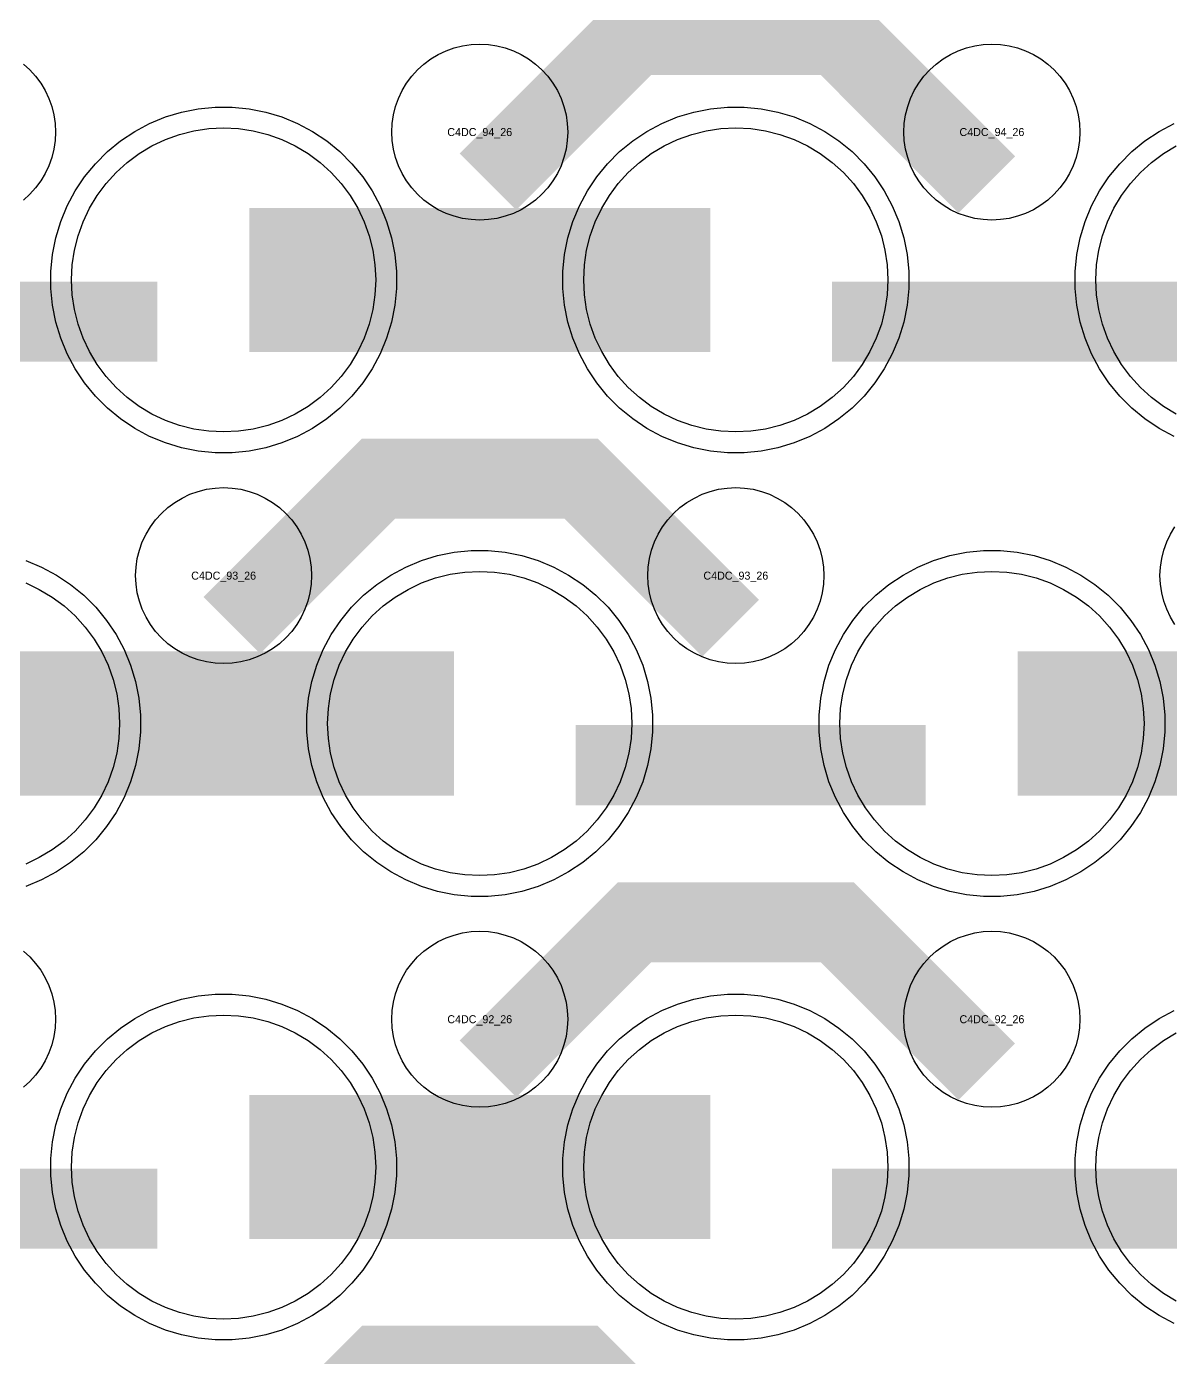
# Model space of a CAD drawing. Extents: x -11880 to 11880, y -14992 to 14992.
# Drawn here: x -3741.5 to -3384.2, y -2151.1 to -1735.4 of the extents above; entities that cross this region are included whole.
import ezdxf
from ezdxf.enums import TextEntityAlignment as Align

# ---------------------------------------------------------------- set-up
doc = ezdxf.new("R2010")
doc.units = 0
doc.header["$MEASUREMENT"] = 0
for name, color, linetype in [('GDS_775_DT_237', 138, 'CONTINUOUS'), ('RDL1_FS', 34, 'CONTINUOUS'), ('RDL_BS', 160, 'CONTINUOUS')]:
    doc.layers.add(name, color=color, linetype=linetype)

msp = doc.modelspace()

# ---------------------------------------------------------------- linework, layer by layer
at = {"layer": 'RDL1_FS', "color": 11, "true_color": 0xf27172}
for points in [[(-3680, -1862.049), (-3684.657, -1861.82), (-3689.268, -1861.136), (-3693.791, -1860.004), (-3698.181, -1858.432), (-3702.395, -1856.44), (-3706.395, -1854.042), (-3710.14, -1851.264), (-3713.594, -1848.134), (-3716.724, -1844.68), (-3719.502, -1840.935), (-3721.9, -1836.935), (-3723.892, -1832.721), (-3725.464, -1828.331), (-3726.596, -1823.808), (-3727.28, -1819.197), (-3727.509, -1814.54), (-3727.28, -1809.883), (-3726.596, -1805.272), (-3725.464, -1800.749), (-3723.892, -1796.359), (-3721.9, -1792.145), (-3719.502, -1788.145), (-3716.724, -1784.4), (-3713.594, -1780.946), (-3710.14, -1777.816), (-3706.395, -1775.038), (-3702.395, -1772.64), (-3698.181, -1770.648), (-3693.791, -1769.076), (-3689.268, -1767.944), (-3684.657, -1767.26), (-3680, -1767.031), (-3675.343, -1767.26), (-3670.732, -1767.944), (-3666.209, -1769.076), (-3661.819, -1770.648), (-3657.605, -1772.64), (-3653.605, -1775.038), (-3649.86, -1777.816), (-3646.406, -1780.946), (-3643.276, -1784.4), (-3640.498, -1788.145), (-3638.1, -1792.145), (-3636.108, -1796.359), (-3634.536, -1800.749), (-3633.404, -1805.272), (-3632.72, -1809.883), (-3632.491, -1814.54), (-3632.72, -1819.197), (-3633.404, -1823.808), (-3634.536, -1828.331), (-3636.108, -1832.721), (-3638.1, -1836.935), (-3640.498, -1840.935), (-3643.276, -1844.68), (-3646.406, -1848.134), (-3649.86, -1851.264), (-3653.605, -1854.042), (-3657.605, -1856.44), (-3661.819, -1858.432), (-3666.209, -1860.004), (-3670.732, -1861.136), (-3675.343, -1861.82)], [(-3520, -1862.049), (-3524.657, -1861.82), (-3529.268, -1861.136), (-3533.791, -1860.004), (-3538.181, -1858.432), (-3542.395, -1856.44), (-3546.395, -1854.042), (-3550.14, -1851.264), (-3553.594, -1848.134), (-3556.724, -1844.68), (-3559.502, -1840.935), (-3561.9, -1836.935), (-3563.892, -1832.721), (-3565.464, -1828.331), (-3566.596, -1823.808), (-3567.28, -1819.197), (-3567.509, -1814.54), (-3567.28, -1809.883), (-3566.596, -1805.272), (-3565.464, -1800.749), (-3563.892, -1796.359), (-3561.9, -1792.145), (-3559.502, -1788.145), (-3556.724, -1784.4), (-3553.594, -1780.946), (-3550.14, -1777.816), (-3546.395, -1775.038), (-3542.395, -1772.64), (-3538.181, -1770.648), (-3533.791, -1769.076), (-3529.268, -1767.944), (-3524.657, -1767.26), (-3520, -1767.031), (-3515.343, -1767.26), (-3510.732, -1767.944), (-3506.209, -1769.076), (-3501.819, -1770.648), (-3497.605, -1772.64), (-3493.605, -1775.038), (-3489.86, -1777.816), (-3486.406, -1780.946), (-3483.276, -1784.4), (-3480.498, -1788.145), (-3478.1, -1792.145), (-3476.108, -1796.359), (-3474.536, -1800.749), (-3473.404, -1805.272), (-3472.72, -1809.883), (-3472.491, -1814.54), (-3472.72, -1819.197), (-3473.404, -1823.808), (-3474.536, -1828.331), (-3476.108, -1832.721), (-3478.1, -1836.935), (-3480.498, -1840.935), (-3483.276, -1844.68), (-3486.406, -1848.134), (-3489.86, -1851.264), (-3493.605, -1854.042), (-3497.605, -1856.44), (-3501.819, -1858.432), (-3506.209, -1860.004), (-3510.732, -1861.136), (-3515.343, -1861.82)]]:
    msp.add_lwpolyline(points, close=True, dxfattribs=at)
msp.add_lwpolyline([(-3382.395, -1856.44), (-3386.395, -1854.042), (-3390.14, -1851.264), (-3393.594, -1848.134), (-3396.724, -1844.68), (-3399.502, -1840.935), (-3401.9, -1836.935), (-3403.892, -1832.721), (-3405.464, -1828.331), (-3406.596, -1823.808), (-3407.28, -1819.197), (-3407.509, -1814.54), (-3407.28, -1809.883), (-3406.596, -1805.272), (-3405.464, -1800.749), (-3403.892, -1796.359), (-3401.9, -1792.145), (-3399.502, -1788.145), (-3396.724, -1784.4), (-3393.594, -1780.946), (-3390.14, -1777.816), (-3386.395, -1775.038), (-3382.395, -1772.64)], dxfattribs=at)
for points in [[(-3671.998, -1814.54, 45, 45, 0), (-3599.998, -1814.54, 45, 45, 0)], [(-3599.998, -1814.54, 45, 45, 0), (-3527.998, -1814.54, 45, 45, 0)]]:
    msp.add_lwpolyline(points, format="xyseb", dxfattribs=at)
at = {"layer": 'RDL1_FS'}
for points in [[(-3600, -2000.614), (-3604.657, -2000.385), (-3609.268, -1999.701), (-3613.791, -1998.569), (-3618.181, -1996.997), (-3622.395, -1995.005), (-3626.395, -1992.607), (-3630.14, -1989.829), (-3633.594, -1986.699), (-3636.724, -1983.245), (-3639.502, -1979.5), (-3641.9, -1975.5), (-3643.892, -1971.286), (-3645.464, -1966.896), (-3646.596, -1962.373), (-3647.28, -1957.762), (-3647.509, -1953.105), (-3647.28, -1948.448), (-3646.596, -1943.837), (-3645.464, -1939.314), (-3643.892, -1934.924), (-3641.9, -1930.71), (-3639.502, -1926.71), (-3636.724, -1922.965), (-3633.594, -1919.511), (-3630.14, -1916.381), (-3626.395, -1913.603), (-3622.395, -1911.205), (-3618.181, -1909.213), (-3613.791, -1907.641), (-3609.268, -1906.509), (-3604.657, -1905.825), (-3600, -1905.596), (-3595.343, -1905.825), (-3590.732, -1906.509), (-3586.209, -1907.641), (-3581.819, -1909.213), (-3577.605, -1911.205), (-3573.605, -1913.603), (-3569.86, -1916.381), (-3566.406, -1919.511), (-3563.276, -1922.965), (-3560.498, -1926.71), (-3558.1, -1930.71), (-3556.108, -1934.924), (-3554.536, -1939.314), (-3553.404, -1943.837), (-3552.72, -1948.448), (-3552.491, -1953.105), (-3552.72, -1957.762), (-3553.404, -1962.373), (-3554.536, -1966.896), (-3556.108, -1971.286), (-3558.1, -1975.5), (-3560.498, -1979.5), (-3563.276, -1983.245), (-3566.406, -1986.699), (-3569.86, -1989.829), (-3573.605, -1992.607), (-3577.605, -1995.005), (-3581.819, -1996.997), (-3586.209, -1998.569), (-3590.732, -1999.701), (-3595.343, -2000.385)], [(-3440, -2000.614), (-3444.657, -2000.385), (-3449.268, -1999.701), (-3453.791, -1998.569), (-3458.181, -1996.997), (-3462.395, -1995.005), (-3466.395, -1992.607), (-3470.14, -1989.829), (-3473.594, -1986.699), (-3476.724, -1983.245), (-3479.502, -1979.5), (-3481.9, -1975.5), (-3483.892, -1971.286), (-3485.464, -1966.896), (-3486.596, -1962.373), (-3487.28, -1957.762), (-3487.509, -1953.105), (-3487.28, -1948.448), (-3486.596, -1943.837), (-3485.464, -1939.314), (-3483.892, -1934.924), (-3481.9, -1930.71), (-3479.502, -1926.71), (-3476.724, -1922.965), (-3473.594, -1919.511), (-3470.14, -1916.381), (-3466.395, -1913.603), (-3462.395, -1911.205), (-3458.181, -1909.213), (-3453.791, -1907.641), (-3449.268, -1906.509), (-3444.657, -1905.825), (-3440, -1905.596), (-3435.343, -1905.825), (-3430.732, -1906.509), (-3426.209, -1907.641), (-3421.819, -1909.213), (-3417.605, -1911.205), (-3413.605, -1913.603), (-3409.86, -1916.381), (-3406.406, -1919.511), (-3403.276, -1922.965), (-3400.498, -1926.71), (-3398.1, -1930.71), (-3396.108, -1934.924), (-3394.536, -1939.314), (-3393.404, -1943.837), (-3392.72, -1948.448), (-3392.491, -1953.105), (-3392.72, -1957.762), (-3393.404, -1962.373), (-3394.536, -1966.896), (-3396.108, -1971.286), (-3398.1, -1975.5), (-3400.498, -1979.5), (-3403.276, -1983.245), (-3406.406, -1986.699), (-3409.86, -1989.829), (-3413.605, -1992.607), (-3417.605, -1995.005), (-3421.819, -1996.997), (-3426.209, -1998.569), (-3430.732, -1999.701), (-3435.343, -2000.385)], [(-3680, -2139.179), (-3684.657, -2138.95), (-3689.268, -2138.266), (-3693.791, -2137.134), (-3698.181, -2135.562), (-3702.395, -2133.57), (-3706.395, -2131.172), (-3710.14, -2128.394), (-3713.594, -2125.264), (-3716.724, -2121.81), (-3719.502, -2118.065), (-3721.9, -2114.065), (-3723.892, -2109.851), (-3725.464, -2105.461), (-3726.596, -2100.938), (-3727.28, -2096.327), (-3727.509, -2091.67), (-3727.28, -2087.013), (-3726.596, -2082.402), (-3725.464, -2077.879), (-3723.892, -2073.489), (-3721.9, -2069.275), (-3719.502, -2065.275), (-3716.724, -2061.53), (-3713.594, -2058.076), (-3710.14, -2054.946), (-3706.395, -2052.168), (-3702.395, -2049.77), (-3698.181, -2047.778), (-3693.791, -2046.206), (-3689.268, -2045.074), (-3684.657, -2044.39), (-3680, -2044.161), (-3675.343, -2044.39), (-3670.732, -2045.074), (-3666.209, -2046.206), (-3661.819, -2047.778), (-3657.605, -2049.77), (-3653.605, -2052.168), (-3649.86, -2054.946), (-3646.406, -2058.076), (-3643.276, -2061.53), (-3640.498, -2065.275), (-3638.1, -2069.275), (-3636.108, -2073.489), (-3634.536, -2077.879), (-3633.404, -2082.402), (-3632.72, -2087.013), (-3632.491, -2091.67), (-3632.72, -2096.327), (-3633.404, -2100.938), (-3634.536, -2105.461), (-3636.108, -2109.851), (-3638.1, -2114.065), (-3640.498, -2118.065), (-3643.276, -2121.81), (-3646.406, -2125.264), (-3649.86, -2128.394), (-3653.605, -2131.172), (-3657.605, -2133.57), (-3661.819, -2135.562), (-3666.209, -2137.134), (-3670.732, -2138.266), (-3675.343, -2138.95)], [(-3520, -2139.179), (-3524.657, -2138.95), (-3529.268, -2138.266), (-3533.791, -2137.134), (-3538.181, -2135.562), (-3542.395, -2133.57), (-3546.395, -2131.172), (-3550.14, -2128.394), (-3553.594, -2125.264), (-3556.724, -2121.81), (-3559.502, -2118.065), (-3561.9, -2114.065), (-3563.892, -2109.851), (-3565.464, -2105.461), (-3566.596, -2100.938), (-3567.28, -2096.327), (-3567.509, -2091.67), (-3567.28, -2087.013), (-3566.596, -2082.402), (-3565.464, -2077.879), (-3563.892, -2073.489), (-3561.9, -2069.275), (-3559.502, -2065.275), (-3556.724, -2061.53), (-3553.594, -2058.076), (-3550.14, -2054.946), (-3546.395, -2052.168), (-3542.395, -2049.77), (-3538.181, -2047.778), (-3533.791, -2046.206), (-3529.268, -2045.074), (-3524.657, -2044.39), (-3520, -2044.161), (-3515.343, -2044.39), (-3510.732, -2045.074), (-3506.209, -2046.206), (-3501.819, -2047.778), (-3497.605, -2049.77), (-3493.605, -2052.168), (-3489.86, -2054.946), (-3486.406, -2058.076), (-3483.276, -2061.53), (-3480.498, -2065.275), (-3478.1, -2069.275), (-3476.108, -2073.489), (-3474.536, -2077.879), (-3473.404, -2082.402), (-3472.72, -2087.013), (-3472.491, -2091.67), (-3472.72, -2096.327), (-3473.404, -2100.938), (-3474.536, -2105.461), (-3476.108, -2109.851), (-3478.1, -2114.065), (-3480.498, -2118.065), (-3483.276, -2121.81), (-3486.406, -2125.264), (-3489.86, -2128.394), (-3493.605, -2131.172), (-3497.605, -2133.57), (-3501.819, -2135.562), (-3506.209, -2137.134), (-3510.732, -2138.266), (-3515.343, -2138.95)]]:
    msp.add_lwpolyline(points, close=True, dxfattribs=at)
for points in [[(-3741.819, -1909.213), (-3737.605, -1911.205), (-3733.605, -1913.603), (-3729.86, -1916.381), (-3726.406, -1919.511), (-3723.276, -1922.965), (-3720.498, -1926.71), (-3718.1, -1930.71), (-3716.108, -1934.924), (-3714.536, -1939.314), (-3713.404, -1943.837), (-3712.72, -1948.448), (-3712.491, -1953.105), (-3712.72, -1957.762), (-3713.404, -1962.373), (-3714.536, -1966.896), (-3716.108, -1971.286), (-3718.1, -1975.5), (-3720.498, -1979.5), (-3723.276, -1983.245), (-3726.406, -1986.699), (-3729.86, -1989.829), (-3733.605, -1992.607), (-3737.605, -1995.005), (-3741.819, -1996.997)], [(-3382.395, -2133.57), (-3386.395, -2131.172), (-3390.14, -2128.394), (-3393.594, -2125.264), (-3396.724, -2121.81), (-3399.502, -2118.065), (-3401.9, -2114.065), (-3403.892, -2109.851), (-3405.464, -2105.461), (-3406.596, -2100.938), (-3407.28, -2096.327), (-3407.509, -2091.67), (-3407.28, -2087.013), (-3406.596, -2082.402), (-3405.464, -2077.879), (-3403.892, -2073.489), (-3401.9, -2069.275), (-3399.502, -2065.275), (-3396.724, -2061.53), (-3393.594, -2058.076), (-3390.14, -2054.946), (-3386.395, -2052.168), (-3382.395, -2049.77)]]:
    msp.add_lwpolyline(points, dxfattribs=at)
for points in [[(-3751.998, -1953.105, 45, 45, 0), (-3679.998, -1953.105, 45, 45, 0)], [(-3679.998, -1953.105, 45, 45, 0), (-3607.998, -1953.105, 45, 45, 0)], [(-3431.998, -1953.105, 45, 45, 0), (-3359.998, -1953.105, 45, 45, 0)], [(-3671.998, -2091.67, 45, 45, 0), (-3599.998, -2091.67, 45, 45, 0)], [(-3599.998, -2091.67, 45, 45, 0), (-3527.998, -2091.67, 45, 45, 0)]]:
    msp.add_lwpolyline(points, format="xyseb", dxfattribs=at)
at = {"layer": 'RDL_BS'}
for points in [[(-3597.438, -1783.854, 25, 25, 0), (-3551.623, -1738.039, 25, 25, 0), (-3518.07, -1738.039, 25, 25, 0)], [(-3441.599, -1784.753, 25, 25, 0), (-3488.313, -1738.039, 25, 25, 0), (-3518.071, -1738.039, 25, 25, 0)], [(-3677.438, -1922.419, 25, 25, 0), (-3631.623, -1876.604, 25, 25, 0), (-3598.07, -1876.604, 25, 25, 0)], [(-3521.599, -1923.318, 25, 25, 0), (-3568.313, -1876.604, 25, 25, 0), (-3598.071, -1876.604, 25, 25, 0)], [(-3569.984, -1966.118, 25, 25, 0), (-3460.719, -1966.118, 25, 25, 0)], [(-3597.438, -2060.984, 25, 25, 0), (-3551.623, -2015.169, 25, 25, 0), (-3518.07, -2015.169, 25, 25, 0)], [(-3441.599, -2061.883, 25, 25, 0), (-3488.313, -2015.169, 25, 25, 0), (-3518.071, -2015.169, 25, 25, 0)], [(-3809.984, -2104.683, 25, 25, 0), (-3700.719, -2104.683, 25, 25, 0)], [(-3489.984, -2104.683, 25, 25, 0), (-3380.719, -2104.683, 25, 25, 0)], [(-3677.438, -2199.549, 25, 25, 0), (-3631.623, -2153.734, 25, 25, 0), (-3598.07, -2153.734, 25, 25, 0)], [(-3521.599, -2200.448, 25, 25, 0), (-3568.313, -2153.734, 25, 25, 0), (-3598.071, -2153.734, 25, 25, 0)]]:
    msp.add_lwpolyline(points, format="xyseb", dxfattribs=at)
for points in [[(-3600, -1795.846), (-3602.693, -1795.714), (-3605.365, -1795.318), (-3607.984, -1794.661), (-3610.519, -1793.754), (-3612.956, -1792.602), (-3615.28, -1791.209), (-3617.443, -1789.606), (-3619.442, -1787.794), (-3621.254, -1785.795), (-3622.857, -1783.632), (-3624.25, -1781.308), (-3625.402, -1778.871), (-3626.309, -1776.336), (-3626.966, -1773.717), (-3627.362, -1771.045), (-3627.494, -1768.352), (-3627.362, -1765.659), (-3626.966, -1762.987), (-3626.309, -1760.368), (-3625.402, -1757.833), (-3624.25, -1755.396), (-3622.857, -1753.072), (-3621.254, -1750.909), (-3619.442, -1748.91), (-3617.443, -1747.098), (-3615.28, -1745.495), (-3612.956, -1744.102), (-3610.519, -1742.95), (-3607.984, -1742.043), (-3605.365, -1741.386), (-3602.693, -1740.99), (-3600, -1740.858), (-3597.307, -1740.99), (-3594.635, -1741.386), (-3592.016, -1742.043), (-3589.481, -1742.95), (-3587.044, -1744.102), (-3584.72, -1745.495), (-3582.557, -1747.098), (-3580.558, -1748.91), (-3578.746, -1750.909), (-3577.143, -1753.072), (-3575.75, -1755.396), (-3574.598, -1757.833), (-3573.691, -1760.368), (-3573.034, -1762.987), (-3572.638, -1765.659), (-3572.506, -1768.352), (-3572.638, -1771.045), (-3573.034, -1773.717), (-3573.691, -1776.336), (-3574.598, -1778.871), (-3575.75, -1781.308), (-3577.143, -1783.632), (-3578.746, -1785.795), (-3580.558, -1787.794), (-3582.557, -1789.606), (-3584.72, -1791.209), (-3587.044, -1792.602), (-3589.481, -1793.754), (-3592.016, -1794.661), (-3594.635, -1795.318), (-3597.307, -1795.714)], [(-3440, -1795.846), (-3442.693, -1795.714), (-3445.365, -1795.318), (-3447.984, -1794.661), (-3450.519, -1793.754), (-3452.956, -1792.602), (-3455.28, -1791.209), (-3457.443, -1789.606), (-3459.442, -1787.794), (-3461.254, -1785.795), (-3462.857, -1783.632), (-3464.25, -1781.308), (-3465.402, -1778.871), (-3466.309, -1776.336), (-3466.966, -1773.717), (-3467.362, -1771.045), (-3467.494, -1768.352), (-3467.362, -1765.659), (-3466.966, -1762.987), (-3466.309, -1760.368), (-3465.402, -1757.833), (-3464.25, -1755.396), (-3462.857, -1753.072), (-3461.254, -1750.909), (-3459.442, -1748.91), (-3457.443, -1747.098), (-3455.28, -1745.495), (-3452.956, -1744.102), (-3450.519, -1742.95), (-3447.984, -1742.043), (-3445.365, -1741.386), (-3442.693, -1740.99), (-3440, -1740.858), (-3437.307, -1740.99), (-3434.635, -1741.386), (-3432.016, -1742.043), (-3429.481, -1742.95), (-3427.044, -1744.102), (-3424.72, -1745.495), (-3422.557, -1747.098), (-3420.558, -1748.91), (-3418.746, -1750.909), (-3417.143, -1753.072), (-3415.75, -1755.396), (-3414.598, -1757.833), (-3413.691, -1760.368), (-3413.034, -1762.987), (-3412.638, -1765.659), (-3412.506, -1768.352), (-3412.638, -1771.045), (-3413.034, -1773.717), (-3413.691, -1776.336), (-3414.598, -1778.871), (-3415.75, -1781.308), (-3417.143, -1783.632), (-3418.746, -1785.795), (-3420.558, -1787.794), (-3422.557, -1789.606), (-3424.72, -1791.209), (-3427.044, -1792.602), (-3429.481, -1793.754), (-3432.016, -1794.661), (-3434.635, -1795.318), (-3437.307, -1795.714)], [(-3680, -1934.411), (-3682.693, -1934.279), (-3685.365, -1933.883), (-3687.984, -1933.226), (-3690.519, -1932.319), (-3692.956, -1931.167), (-3695.28, -1929.774), (-3697.443, -1928.171), (-3699.442, -1926.359), (-3701.254, -1924.36), (-3702.857, -1922.197), (-3704.25, -1919.873), (-3705.402, -1917.436), (-3706.309, -1914.901), (-3706.966, -1912.282), (-3707.362, -1909.61), (-3707.494, -1906.917), (-3707.362, -1904.224), (-3706.966, -1901.552), (-3706.309, -1898.933), (-3705.402, -1896.398), (-3704.25, -1893.961), (-3702.857, -1891.637), (-3701.254, -1889.474), (-3699.442, -1887.475), (-3697.443, -1885.663), (-3695.28, -1884.06), (-3692.956, -1882.667), (-3690.519, -1881.515), (-3687.984, -1880.608), (-3685.365, -1879.951), (-3682.693, -1879.555), (-3680, -1879.423), (-3677.307, -1879.555), (-3674.635, -1879.951), (-3672.016, -1880.608), (-3669.481, -1881.515), (-3667.044, -1882.667), (-3664.72, -1884.06), (-3662.557, -1885.663), (-3660.558, -1887.475), (-3658.746, -1889.474), (-3657.143, -1891.637), (-3655.75, -1893.961), (-3654.598, -1896.398), (-3653.691, -1898.933), (-3653.034, -1901.552), (-3652.638, -1904.224), (-3652.506, -1906.917), (-3652.638, -1909.61), (-3653.034, -1912.282), (-3653.691, -1914.901), (-3654.598, -1917.436), (-3655.75, -1919.873), (-3657.143, -1922.197), (-3658.746, -1924.36), (-3660.558, -1926.359), (-3662.557, -1928.171), (-3664.72, -1929.774), (-3667.044, -1931.167), (-3669.481, -1932.319), (-3672.016, -1933.226), (-3674.635, -1933.883), (-3677.307, -1934.279)], [(-3520, -1934.411), (-3522.693, -1934.279), (-3525.365, -1933.883), (-3527.984, -1933.226), (-3530.519, -1932.319), (-3532.956, -1931.167), (-3535.28, -1929.774), (-3537.443, -1928.171), (-3539.442, -1926.359), (-3541.254, -1924.36), (-3542.857, -1922.197), (-3544.25, -1919.873), (-3545.402, -1917.436), (-3546.309, -1914.901), (-3546.966, -1912.282), (-3547.362, -1909.61), (-3547.494, -1906.917), (-3547.362, -1904.224), (-3546.966, -1901.552), (-3546.309, -1898.933), (-3545.402, -1896.398), (-3544.25, -1893.961), (-3542.857, -1891.637), (-3541.254, -1889.474), (-3539.442, -1887.475), (-3537.443, -1885.663), (-3535.28, -1884.06), (-3532.956, -1882.667), (-3530.519, -1881.515), (-3527.984, -1880.608), (-3525.365, -1879.951), (-3522.693, -1879.555), (-3520, -1879.423), (-3517.307, -1879.555), (-3514.635, -1879.951), (-3512.016, -1880.608), (-3509.481, -1881.515), (-3507.044, -1882.667), (-3504.72, -1884.06), (-3502.557, -1885.663), (-3500.558, -1887.475), (-3498.746, -1889.474), (-3497.143, -1891.637), (-3495.75, -1893.961), (-3494.598, -1896.398), (-3493.691, -1898.933), (-3493.034, -1901.552), (-3492.638, -1904.224), (-3492.506, -1906.917), (-3492.638, -1909.61), (-3493.034, -1912.282), (-3493.691, -1914.901), (-3494.598, -1917.436), (-3495.75, -1919.873), (-3497.143, -1922.197), (-3498.746, -1924.36), (-3500.558, -1926.359), (-3502.557, -1928.171), (-3504.72, -1929.774), (-3507.044, -1931.167), (-3509.481, -1932.319), (-3512.016, -1933.226), (-3514.635, -1933.883), (-3517.307, -1934.279)], [(-3602.644, -2007.105), (-3607.938, -2006.588), (-3613.165, -2005.542), (-3618.205, -2004.011), (-3623.115, -2001.98), (-3627.777, -1999.488), (-3632.191, -1996.541), (-3636.292, -1993.179), (-3640.074, -1989.397), (-3643.436, -1985.296), (-3646.383, -1980.882), (-3648.875, -1976.22), (-3650.906, -1971.31), (-3652.437, -1966.27), (-3653.483, -1961.043), (-3654, -1955.749), (-3654, -1950.461), (-3653.483, -1945.167), (-3652.437, -1939.94), (-3650.906, -1934.9), (-3648.875, -1929.99), (-3646.383, -1925.328), (-3643.436, -1920.914), (-3640.074, -1916.813), (-3636.292, -1913.031), (-3632.191, -1909.669), (-3627.777, -1906.722), (-3623.115, -1904.23), (-3618.205, -1902.199), (-3613.165, -1900.668), (-3607.938, -1899.622), (-3602.644, -1899.105), (-3597.356, -1899.105), (-3592.062, -1899.622), (-3586.835, -1900.668), (-3581.795, -1902.199), (-3576.885, -1904.23), (-3572.223, -1906.722), (-3567.809, -1909.669), (-3563.708, -1913.031), (-3559.926, -1916.813), (-3556.564, -1920.914), (-3553.617, -1925.328), (-3551.125, -1929.99), (-3549.094, -1934.9), (-3547.563, -1939.94), (-3546.517, -1945.167), (-3546, -1950.461), (-3546, -1955.749), (-3546.517, -1961.043), (-3547.563, -1966.27), (-3549.094, -1971.31), (-3551.125, -1976.22), (-3553.617, -1980.882), (-3556.564, -1985.296), (-3559.926, -1989.397), (-3563.708, -1993.179), (-3567.809, -1996.541), (-3572.223, -1999.488), (-3576.885, -2001.98), (-3581.795, -2004.011), (-3586.835, -2005.542), (-3592.062, -2006.588), (-3597.356, -2007.105)], [(-3442.644, -2007.105), (-3447.938, -2006.588), (-3453.165, -2005.542), (-3458.205, -2004.011), (-3463.115, -2001.98), (-3467.777, -1999.488), (-3472.191, -1996.541), (-3476.292, -1993.179), (-3480.074, -1989.397), (-3483.436, -1985.296), (-3486.383, -1980.882), (-3488.875, -1976.22), (-3490.906, -1971.31), (-3492.437, -1966.27), (-3493.483, -1961.043), (-3494, -1955.749), (-3494, -1950.461), (-3493.483, -1945.167), (-3492.437, -1939.94), (-3490.906, -1934.9), (-3488.875, -1929.99), (-3486.383, -1925.328), (-3483.436, -1920.914), (-3480.074, -1916.813), (-3476.292, -1913.031), (-3472.191, -1909.669), (-3467.777, -1906.722), (-3463.115, -1904.23), (-3458.205, -1902.199), (-3453.165, -1900.668), (-3447.938, -1899.622), (-3442.644, -1899.105), (-3437.356, -1899.105), (-3432.062, -1899.622), (-3426.835, -1900.668), (-3421.795, -1902.199), (-3416.885, -1904.23), (-3412.223, -1906.722), (-3407.809, -1909.669), (-3403.708, -1913.031), (-3399.926, -1916.813), (-3396.564, -1920.914), (-3393.617, -1925.328), (-3391.125, -1929.99), (-3389.094, -1934.9), (-3387.563, -1939.94), (-3386.517, -1945.167), (-3386, -1950.461), (-3386, -1955.749), (-3386.517, -1961.043), (-3387.563, -1966.27), (-3389.094, -1971.31), (-3391.125, -1976.22), (-3393.617, -1980.882), (-3396.564, -1985.296), (-3399.926, -1989.397), (-3403.708, -1993.179), (-3407.809, -1996.541), (-3412.223, -1999.488), (-3416.885, -2001.98), (-3421.795, -2004.011), (-3426.835, -2005.542), (-3432.062, -2006.588), (-3437.356, -2007.105)], [(-3600, -2072.976), (-3602.693, -2072.844), (-3605.365, -2072.448), (-3607.984, -2071.791), (-3610.519, -2070.884), (-3612.956, -2069.732), (-3615.28, -2068.339), (-3617.443, -2066.736), (-3619.442, -2064.924), (-3621.254, -2062.925), (-3622.857, -2060.762), (-3624.25, -2058.438), (-3625.402, -2056.001), (-3626.309, -2053.466), (-3626.966, -2050.847), (-3627.362, -2048.175), (-3627.494, -2045.482), (-3627.362, -2042.789), (-3626.966, -2040.117), (-3626.309, -2037.498), (-3625.402, -2034.963), (-3624.25, -2032.526), (-3622.857, -2030.202), (-3621.254, -2028.039), (-3619.442, -2026.04), (-3617.443, -2024.228), (-3615.28, -2022.625), (-3612.956, -2021.232), (-3610.519, -2020.08), (-3607.984, -2019.173), (-3605.365, -2018.516), (-3602.693, -2018.12), (-3600, -2017.988), (-3597.307, -2018.12), (-3594.635, -2018.516), (-3592.016, -2019.173), (-3589.481, -2020.08), (-3587.044, -2021.232), (-3584.72, -2022.625), (-3582.557, -2024.228), (-3580.558, -2026.04), (-3578.746, -2028.039), (-3577.143, -2030.202), (-3575.75, -2032.526), (-3574.598, -2034.963), (-3573.691, -2037.498), (-3573.034, -2040.117), (-3572.638, -2042.789), (-3572.506, -2045.482), (-3572.638, -2048.175), (-3573.034, -2050.847), (-3573.691, -2053.466), (-3574.598, -2056.001), (-3575.75, -2058.438), (-3577.143, -2060.762), (-3578.746, -2062.925), (-3580.558, -2064.924), (-3582.557, -2066.736), (-3584.72, -2068.339), (-3587.044, -2069.732), (-3589.481, -2070.884), (-3592.016, -2071.791), (-3594.635, -2072.448), (-3597.307, -2072.844)], [(-3440, -2072.976), (-3442.693, -2072.844), (-3445.365, -2072.448), (-3447.984, -2071.791), (-3450.519, -2070.884), (-3452.956, -2069.732), (-3455.28, -2068.339), (-3457.443, -2066.736), (-3459.442, -2064.924), (-3461.254, -2062.925), (-3462.857, -2060.762), (-3464.25, -2058.438), (-3465.402, -2056.001), (-3466.309, -2053.466), (-3466.966, -2050.847), (-3467.362, -2048.175), (-3467.494, -2045.482), (-3467.362, -2042.789), (-3466.966, -2040.117), (-3466.309, -2037.498), (-3465.402, -2034.963), (-3464.25, -2032.526), (-3462.857, -2030.202), (-3461.254, -2028.039), (-3459.442, -2026.04), (-3457.443, -2024.228), (-3455.28, -2022.625), (-3452.956, -2021.232), (-3450.519, -2020.08), (-3447.984, -2019.173), (-3445.365, -2018.516), (-3442.693, -2018.12), (-3440, -2017.988), (-3437.307, -2018.12), (-3434.635, -2018.516), (-3432.016, -2019.173), (-3429.481, -2020.08), (-3427.044, -2021.232), (-3424.72, -2022.625), (-3422.557, -2024.228), (-3420.558, -2026.04), (-3418.746, -2028.039), (-3417.143, -2030.202), (-3415.75, -2032.526), (-3414.598, -2034.963), (-3413.691, -2037.498), (-3413.034, -2040.117), (-3412.638, -2042.789), (-3412.506, -2045.482), (-3412.638, -2048.175), (-3413.034, -2050.847), (-3413.691, -2053.466), (-3414.598, -2056.001), (-3415.75, -2058.438), (-3417.143, -2060.762), (-3418.746, -2062.925), (-3420.558, -2064.924), (-3422.557, -2066.736), (-3424.72, -2068.339), (-3427.044, -2069.732), (-3429.481, -2070.884), (-3432.016, -2071.791), (-3434.635, -2072.448), (-3437.307, -2072.844)], [(-3682.644, -2145.67), (-3687.938, -2145.153), (-3693.165, -2144.107), (-3698.205, -2142.576), (-3703.115, -2140.545), (-3707.777, -2138.053), (-3712.191, -2135.106), (-3716.292, -2131.744), (-3720.074, -2127.962), (-3723.436, -2123.861), (-3726.383, -2119.447), (-3728.875, -2114.785), (-3730.906, -2109.875), (-3732.437, -2104.835), (-3733.483, -2099.608), (-3734, -2094.314), (-3734, -2089.026), (-3733.483, -2083.732), (-3732.437, -2078.505), (-3730.906, -2073.465), (-3728.875, -2068.555), (-3726.383, -2063.893), (-3723.436, -2059.479), (-3720.074, -2055.378), (-3716.292, -2051.596), (-3712.191, -2048.234), (-3707.777, -2045.287), (-3703.115, -2042.795), (-3698.205, -2040.764), (-3693.165, -2039.233), (-3687.938, -2038.187), (-3682.644, -2037.67), (-3677.356, -2037.67), (-3672.062, -2038.187), (-3666.835, -2039.233), (-3661.795, -2040.764), (-3656.885, -2042.795), (-3652.223, -2045.287), (-3647.809, -2048.234), (-3643.708, -2051.596), (-3639.926, -2055.378), (-3636.564, -2059.479), (-3633.617, -2063.893), (-3631.125, -2068.555), (-3629.094, -2073.465), (-3627.563, -2078.505), (-3626.517, -2083.732), (-3626, -2089.026), (-3626, -2094.314), (-3626.517, -2099.608), (-3627.563, -2104.835), (-3629.094, -2109.875), (-3631.125, -2114.785), (-3633.617, -2119.447), (-3636.564, -2123.861), (-3639.926, -2127.962), (-3643.708, -2131.744), (-3647.809, -2135.106), (-3652.223, -2138.053), (-3656.885, -2140.545), (-3661.795, -2142.576), (-3666.835, -2144.107), (-3672.062, -2145.153), (-3677.356, -2145.67)], [(-3522.644, -2145.67), (-3527.938, -2145.153), (-3533.165, -2144.107), (-3538.205, -2142.576), (-3543.115, -2140.545), (-3547.777, -2138.053), (-3552.191, -2135.106), (-3556.292, -2131.744), (-3560.074, -2127.962), (-3563.436, -2123.861), (-3566.383, -2119.447), (-3568.875, -2114.785), (-3570.906, -2109.875), (-3572.437, -2104.835), (-3573.483, -2099.608), (-3574, -2094.314), (-3574, -2089.026), (-3573.483, -2083.732), (-3572.437, -2078.505), (-3570.906, -2073.465), (-3568.875, -2068.555), (-3566.383, -2063.893), (-3563.436, -2059.479), (-3560.074, -2055.378), (-3556.292, -2051.596), (-3552.191, -2048.234), (-3547.777, -2045.287), (-3543.115, -2042.795), (-3538.205, -2040.764), (-3533.165, -2039.233), (-3527.938, -2038.187), (-3522.644, -2037.67), (-3517.356, -2037.67), (-3512.062, -2038.187), (-3506.835, -2039.233), (-3501.795, -2040.764), (-3496.885, -2042.795), (-3492.223, -2045.287), (-3487.809, -2048.234), (-3483.708, -2051.596), (-3479.926, -2055.378), (-3476.564, -2059.479), (-3473.617, -2063.893), (-3471.125, -2068.555), (-3469.094, -2073.465), (-3467.563, -2078.505), (-3466.517, -2083.732), (-3466, -2089.026), (-3466, -2094.314), (-3466.517, -2099.608), (-3467.563, -2104.835), (-3469.094, -2109.875), (-3471.125, -2114.785), (-3473.617, -2119.447), (-3476.564, -2123.861), (-3479.926, -2127.962), (-3483.708, -2131.744), (-3487.809, -2135.106), (-3492.223, -2138.053), (-3496.885, -2140.545), (-3501.795, -2142.576), (-3506.835, -2144.107), (-3512.062, -2145.153), (-3517.356, -2145.67)]]:
    msp.add_lwpolyline(points, close=True, dxfattribs=at)
for points in [[(-3742.557, -1747.098), (-3740.558, -1748.91), (-3738.746, -1750.909), (-3737.143, -1753.072), (-3735.75, -1755.396), (-3734.598, -1757.833), (-3733.691, -1760.368), (-3733.034, -1762.987), (-3732.638, -1765.659), (-3732.506, -1768.352), (-3732.638, -1771.045), (-3733.034, -1773.717), (-3733.691, -1776.336), (-3734.598, -1778.871), (-3735.75, -1781.308), (-3737.143, -1783.632), (-3738.746, -1785.795), (-3740.558, -1787.794), (-3742.557, -1789.606)], [(-3382.857, -1922.197), (-3384.25, -1919.873), (-3385.402, -1917.436), (-3386.309, -1914.901), (-3386.966, -1912.282), (-3387.362, -1909.61), (-3387.494, -1906.917), (-3387.362, -1904.224), (-3386.966, -1901.552), (-3386.309, -1898.933), (-3385.402, -1896.398), (-3384.25, -1893.961), (-3382.857, -1891.637)], [(-3741.795, -1902.199), (-3736.885, -1904.23), (-3732.223, -1906.722), (-3727.809, -1909.669), (-3723.708, -1913.031), (-3719.926, -1916.813), (-3716.564, -1920.914), (-3713.617, -1925.328), (-3711.125, -1929.99), (-3709.094, -1934.9), (-3707.563, -1939.94), (-3706.517, -1945.167), (-3706, -1950.461), (-3706, -1955.749), (-3706.517, -1961.043), (-3707.563, -1966.27), (-3709.094, -1971.31), (-3711.125, -1976.22), (-3713.617, -1980.882), (-3716.564, -1985.296), (-3719.926, -1989.397), (-3723.708, -1993.179), (-3727.809, -1996.541), (-3732.223, -1999.488), (-3736.885, -2001.98), (-3741.795, -2004.011)], [(-3742.557, -2024.228), (-3740.558, -2026.04), (-3738.746, -2028.039), (-3737.143, -2030.202), (-3735.75, -2032.526), (-3734.598, -2034.963), (-3733.691, -2037.498), (-3733.034, -2040.117), (-3732.638, -2042.789), (-3732.506, -2045.482), (-3732.638, -2048.175), (-3733.034, -2050.847), (-3733.691, -2053.466), (-3734.598, -2056.001), (-3735.75, -2058.438), (-3737.143, -2060.762), (-3738.746, -2062.925), (-3740.558, -2064.924), (-3742.557, -2066.736)], [(-3383.115, -2140.545), (-3387.777, -2138.053), (-3392.191, -2135.106), (-3396.292, -2131.744), (-3400.074, -2127.962), (-3403.436, -2123.861), (-3406.383, -2119.447), (-3408.875, -2114.785), (-3410.906, -2109.875), (-3412.437, -2104.835), (-3413.483, -2099.608), (-3414, -2094.314), (-3414, -2089.026), (-3413.483, -2083.732), (-3412.437, -2078.505), (-3410.906, -2073.465), (-3408.875, -2068.555), (-3406.383, -2063.893), (-3403.436, -2059.479), (-3400.074, -2055.378), (-3396.292, -2051.596), (-3392.191, -2048.234), (-3387.777, -2045.287), (-3383.115, -2042.795)]]:
    msp.add_lwpolyline(points, dxfattribs=at)
at = {"layer": 'RDL_BS', "color": 11, "true_color": 0xf27172}
for points in [[(-3682.644, -1868.54), (-3687.938, -1868.023), (-3693.165, -1866.977), (-3698.205, -1865.446), (-3703.115, -1863.415), (-3707.777, -1860.923), (-3712.191, -1857.976), (-3716.292, -1854.614), (-3720.074, -1850.832), (-3723.436, -1846.731), (-3726.383, -1842.317), (-3728.875, -1837.655), (-3730.906, -1832.745), (-3732.437, -1827.705), (-3733.483, -1822.478), (-3734, -1817.184), (-3734, -1811.896), (-3733.483, -1806.602), (-3732.437, -1801.375), (-3730.906, -1796.335), (-3728.875, -1791.425), (-3726.383, -1786.763), (-3723.436, -1782.349), (-3720.074, -1778.248), (-3716.292, -1774.466), (-3712.191, -1771.104), (-3707.777, -1768.157), (-3703.115, -1765.665), (-3698.205, -1763.634), (-3693.165, -1762.103), (-3687.938, -1761.057), (-3682.644, -1760.54), (-3677.356, -1760.54), (-3672.062, -1761.057), (-3666.835, -1762.103), (-3661.795, -1763.634), (-3656.885, -1765.665), (-3652.223, -1768.157), (-3647.809, -1771.104), (-3643.708, -1774.466), (-3639.926, -1778.248), (-3636.564, -1782.349), (-3633.617, -1786.763), (-3631.125, -1791.425), (-3629.094, -1796.335), (-3627.563, -1801.375), (-3626.517, -1806.602), (-3626, -1811.896), (-3626, -1817.184), (-3626.517, -1822.478), (-3627.563, -1827.705), (-3629.094, -1832.745), (-3631.125, -1837.655), (-3633.617, -1842.317), (-3636.564, -1846.731), (-3639.926, -1850.832), (-3643.708, -1854.614), (-3647.809, -1857.976), (-3652.223, -1860.923), (-3656.885, -1863.415), (-3661.795, -1865.446), (-3666.835, -1866.977), (-3672.062, -1868.023), (-3677.356, -1868.54)], [(-3522.644, -1868.54), (-3527.938, -1868.023), (-3533.165, -1866.977), (-3538.205, -1865.446), (-3543.115, -1863.415), (-3547.777, -1860.923), (-3552.191, -1857.976), (-3556.292, -1854.614), (-3560.074, -1850.832), (-3563.436, -1846.731), (-3566.383, -1842.317), (-3568.875, -1837.655), (-3570.906, -1832.745), (-3572.437, -1827.705), (-3573.483, -1822.478), (-3574, -1817.184), (-3574, -1811.896), (-3573.483, -1806.602), (-3572.437, -1801.375), (-3570.906, -1796.335), (-3568.875, -1791.425), (-3566.383, -1786.763), (-3563.436, -1782.349), (-3560.074, -1778.248), (-3556.292, -1774.466), (-3552.191, -1771.104), (-3547.777, -1768.157), (-3543.115, -1765.665), (-3538.205, -1763.634), (-3533.165, -1762.103), (-3527.938, -1761.057), (-3522.644, -1760.54), (-3517.356, -1760.54), (-3512.062, -1761.057), (-3506.835, -1762.103), (-3501.795, -1763.634), (-3496.885, -1765.665), (-3492.223, -1768.157), (-3487.809, -1771.104), (-3483.708, -1774.466), (-3479.926, -1778.248), (-3476.564, -1782.349), (-3473.617, -1786.763), (-3471.125, -1791.425), (-3469.094, -1796.335), (-3467.563, -1801.375), (-3466.517, -1806.602), (-3466, -1811.896), (-3466, -1817.184), (-3466.517, -1822.478), (-3467.563, -1827.705), (-3469.094, -1832.745), (-3471.125, -1837.655), (-3473.617, -1842.317), (-3476.564, -1846.731), (-3479.926, -1850.832), (-3483.708, -1854.614), (-3487.809, -1857.976), (-3492.223, -1860.923), (-3496.885, -1863.415), (-3501.795, -1865.446), (-3506.835, -1866.977), (-3512.062, -1868.023), (-3517.356, -1868.54)]]:
    msp.add_lwpolyline(points, close=True, dxfattribs=at)
msp.add_lwpolyline([(-3383.115, -1863.415), (-3387.777, -1860.923), (-3392.191, -1857.976), (-3396.292, -1854.614), (-3400.074, -1850.832), (-3403.436, -1846.731), (-3406.383, -1842.317), (-3408.875, -1837.655), (-3410.906, -1832.745), (-3412.437, -1827.705), (-3413.483, -1822.478), (-3414, -1817.184), (-3414, -1811.896), (-3413.483, -1806.602), (-3412.437, -1801.375), (-3410.906, -1796.335), (-3408.875, -1791.425), (-3406.383, -1786.763), (-3403.436, -1782.349), (-3400.074, -1778.248), (-3396.292, -1774.466), (-3392.191, -1771.104), (-3387.777, -1768.157), (-3383.115, -1765.665)], dxfattribs=at)
for points in [[(-3809.984, -1827.553, 25, 25, 0), (-3700.719, -1827.553, 25, 25, 0)], [(-3489.984, -1827.553, 25, 25, 0), (-3380.719, -1827.553, 25, 25, 0)]]:
    msp.add_lwpolyline(points, format="xyseb", dxfattribs=at)

# ---------------------------------------------------------------- texts
at = {"layer": 'GDS_775_DT_237'}
for s, p in [('C4DC_94_26', (-3600, -1768.352)), ('C4DC_94_26', (-3600, -1768.352)), ('C4DC_94_26', (-3440, -1768.352)), ('C4DC_94_26', (-3440, -1768.352)), ('C4DC_93_26', (-3680, -1906.917)), ('C4DC_93_26', (-3680, -1906.917)), ('C4DC_93_26', (-3520, -1906.917)), ('C4DC_93_26', (-3520, -1906.917)), ('C4DC_92_26', (-3600, -2045.482)), ('C4DC_92_26', (-3600, -2045.482)), ('C4DC_92_26', (-3440, -2045.482)), ('C4DC_92_26', (-3440, -2045.482))]:
    msp.add_text(s, height=2.5, dxfattribs=at).set_placement(p, align=Align.MIDDLE_CENTER)

doc.saveas('drawing.dxf')
